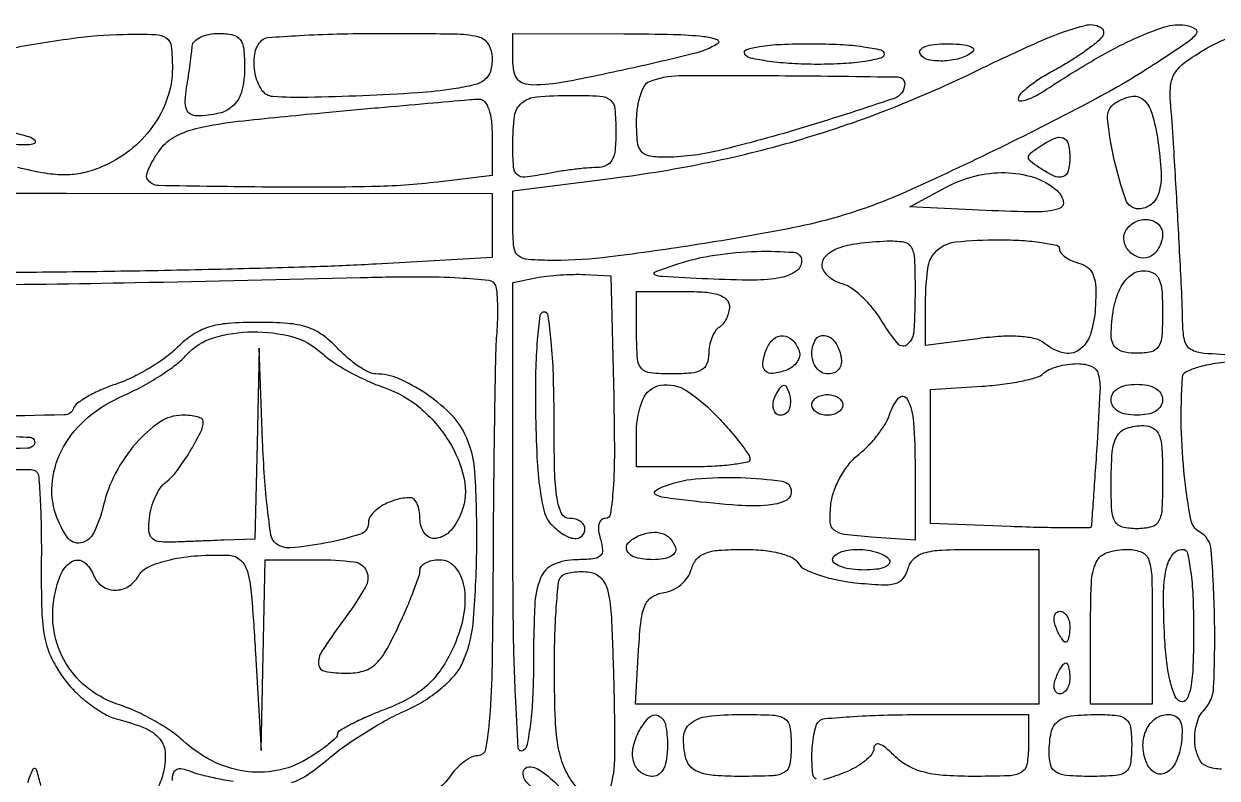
# Model space of a CAD drawing. Extents: x 24 to 1546, y 0 to 2379.
# Drawn here: x 516.6 to 632.3, y 1405.8 to 1478.9 of the extents above; entities that cross this region are included whole.
import ezdxf

# ---------------------------------------------------------------- set-up
doc = ezdxf.new("R2010")
doc.units = 0
doc.header["$MEASUREMENT"] = 0
doc.layers.get('0').update_dxf_attribs({"linetype": 'CONTINUOUS'})

msp = doc.modelspace()

# ---------------------------------------------------------------- linework, layer by layer
for points in [[(339.46395, 1554.999339, -0.000003), (282.698834, 1555.153426, -0.227171)], [(465.537864, 1516.025958, 0.00052), (514.769083, 1516.135333, 0.000015), (559.321584, 1516.282001, 0.198049), (559.82472, 1516.491386, 0.666901), (559.738404, 1516.700818, 0.000016), (515.705282, 1516.855093, 0.000528), (466.942902, 1516.972909, 0.000315)], [(445.314506, 1439.265567, -0.000074), (500.206797, 1439.149419, -0.003308)], [(514.770833, 1476.450173, -0.013665), (521.215364, 1477.512848, -0.029087), (526.25, 1477.906034, -0.0103), (529.358778, 1477.903485, -0.146449), (530.404098, 1477.566045, -0.218684), (530.886942, 1476.755264, -0.026641), (531, 1474.634859, -0.083422), (530.509455, 1471.715168, -0.07318), (529.082661, 1468.967958, -0.070471), (526.864364, 1466.661085, -0.067995), (524.066884, 1465.027704, -0.042775), (522.325093, 1464.47513, -0.054395), (520.650531, 1464.285057, -0.043321), (518.698134, 1464.445999, -0.016655), (516.029907, 1464.992825, -0.017239)], [(634.25, 1446.815018, -0.009804), (630.987826, 1446.994057, -0.108255), (629.742004, 1447.365972, -0.211193), (629.152854, 1448.142975, -0.053676), (628.950547, 1449.75, 0.007989), (628.828455, 1453.343917, 0.001282), (628.460061, 1460.354483, 0.001383), (628.053304, 1467.380413, 0.006352), (627.754409, 1471.450902, -0.056678), (627.799396, 1473.102363, -0.120759), (628.271154, 1474.280676, -0.087453), (629.349895, 1475.337546, -0.020535), (631.5, 1476.684452, -0.066435), (634.773326, 1478.014282, -0.043654)], [(515.749754, 1467.275306, 0.034527), (516.976051, 1467.231468, 0.077664), (517.628118, 1467.355732, 0.544414), (517.688643, 1467.613784, 0.130553), (517.09909, 1467.970754, 0.015217), (515.594518, 1468.361963, 0.017442)], [(302.225653, 1186.047247, -0.000033), (424.8983, 1186.005815, -0.00004), (547.358432, 1185.946715, -0.198766), (549.570127, 1185.029873, 0.173075), (550.291384, 1184.687988, 0.041462), (551.637301, 1184.66509, 0.032602), (553.458309, 1184.905106, 0.015424), (555.767481, 1185.438663, -0.015869), (557.807001, 1185.908001, -0.024071), (559.607074, 1186.173274, -0.020949), (561.040309, 1186.254036, -0.263779), (561.498073, 1186.003118, -0.135735), (561.786806, 1185.013027, -0.000274), (562.006269, 1168.617677, -0.002149), (562.133706, 1153.69362, -0.00668)], [(493.759668, 1435.890846, -0.000061), (517.300762, 1435.72531, -0.197054), (517.829074, 1435.504259, -0.180453), (518.041933, 1435.038084, -0.00466), (518.186593, 1432.705997, -0.009303), (518.28117, 1429.927433, -0.006151), (518.291127, 1426.733292, 0.009223), (518.334328, 1422.068699, 0.042539), (518.637897, 1419.387306, 0.065872), (519.319066, 1417.394173, 0.045902), (520.568429, 1415.368278, 0.039829), (521.673682, 1414.118135, 0.031629), (523.047902, 1412.951264, 0.03258), (524.46945, 1412.028814, 0.066237), (525.705082, 1411.537884, -0.034861), (528.353448, 1410.673162, -0.125041), (529.775583, 1409.627346, -0.1647), (530.311034, 1408.21106, -0.07382), (530.085028, 1406.208534, -0.060573), (529.481154, 1404.699945, -0.151739)], [(500.50515, 1462.578661, 0.001588), (520.748784, 1462.509633), (561.997568, 1462.5), (561.998784, 1459.385936), (562, 1456.271872), (550.75, 1455.645005, -0.006007), (544.942787, 1455.391354, -0.0019), (536.26875, 1455.149824, -0.001897), (526.593601, 1454.953923, -0.002107), (517.25, 1454.839563, 0.002815), (508.71831, 1454.723051, 0.004691)], [(536.964378, 1344.75, -0.007776), (537.04848, 1348.514513, -0.158293), (537.436324, 1349.570881, -0.329465), (538.237721, 1349.791309, -0.030831), (540.213208, 1348.885894, 0.137609), (542.642006, 1348.348128, 0.052712), (546.088408, 1348.907592, 0.045261), (550.043211, 1350.381377, 0.034371), (554.070129, 1352.665107, -0.030398), (555.680958, 1353.595608, -0.029854), (557.402314, 1354.33021, -0.031258), (558.985756, 1354.787546, -0.090865), (560.119559, 1354.83002), (562.398891, 1354.5), (562.25368, 1296, 0.000011), (562.194109, 1271.777433, 0.000011), (562.135194, 1247.372216, 0.000011), (562.084427, 1225.948068, 0.000042)], [(510.146974, 1453.631503, 0.003198), (527.400357, 1453.853676, 0.001602), (549.206282, 1454.343868, -0.005525), (554.869543, 1454.426726, -0.015357), (558.847452, 1454.318774, -0.013183), (561.679007, 1454.079775, -0.284782), (562.309251, 1453.585118, -0.067498), (562.447366, 1452.954729, -0.013158), (562.510968, 1451.790628, -0.013757), (562.512003, 1450.419539, -0.012348), (562.438898, 1449, 0.013864), (562.329771, 1446.748125, 0.001208), (562.225059, 1441.020313, 0.001587), (562.138344, 1434.186352, 0.001233), (562.085929, 1426.75, -0.002641), (561.988154, 1416.839598, -0.015694), (561.747287, 1411.667189, -0.023342), (561.366499, 1408.626805, -0.364894), (560.621972, 1408, 0.114819), (559.996018, 1407.854337, 0.046662), (559.245723, 1407.393782, 0.042951), (558.498817, 1406.725853, 0.042175), (557.871972, 1405.936278, -0.116339), (556.667773, 1404.808934, -0.087991)], [(511.641631, 1439.047881, -0.009106), (517.215684, 1438.859928, -0.570059), (517.589984, 1438.145597, -0.257329), (516.969039, 1437.795413, -0.000128), (493.561069, 1437.572843, -0.001643)], [(542.552686, 1405.39735, 0.0735), (544.103801, 1406.160383, 0.025452), (546.087893, 1407.683772, -0.023163), (547.6935, 1408.928281, -0.013738), (549.71237, 1410.267147, -0.013733), (551.804124, 1411.494548, -0.022929), (553.63507, 1412.395601, 0.035464), (555.352755, 1413.295037, 0.033793), (556.955544, 1414.441298, 0.035819), (558.25866, 1415.679846, 0.072447), (559.049906, 1416.850048, 0.091037), (560.143941, 1420.828864, 0.018574), (560.507646, 1428.153023, 0.018035), (560.33502, 1435.469067, 0.101081), (559.329142, 1439.233073, 0.084089), (557.880518, 1441.218259, 0.045581), (555.52677, 1443.127578, 0.045834), (552.923214, 1444.545923, 0.102158), (550.723974, 1445, -0.117358), (550.039904, 1445.162804, -0.030992), (549.062726, 1445.734375, -0.029692), (548.000156, 1446.543134, -0.026669), (547, 1447.5, 0.047884), (545.541645, 1448.781432, 0.078166), (544.076273, 1449.52432, 0.060047), (542.190598, 1449.893306, 0.018324), (539.280231, 1450, 0.018888), (536.418168, 1449.891845, 0.056194), (534.493008, 1449.525966, 0.072305), (532.979424, 1448.805173, 0.049189), (531.502454, 1447.593363, -0.039588), (530.320128, 1446.584776, -0.022111), (528.740003, 1445.542933, -0.021941), (527.038868, 1444.624996, -0.033056), (525.477898, 1443.992706, 0.023063), (524.060463, 1443.451248, 0.028147), (522.793145, 1442.811809, 0.028663), (521.813074, 1442.168464, 0.142476), (521.418796, 1441.649342, -0.305324), (520.531017, 1441.026718, -0.000842), (505.170959, 1440.761508, -0.003207)], [(632.721138, 1406.699426, -0.086332), (631.308396, 1406.967253, -0.187624), (630.569161, 1407.62951, -0.081756), (630.165335, 1408.90693, -0.046922), (630.117549, 1409.876222, -0.043046), (630.247598, 1410.866692, -0.045787), (630.523266, 1411.73293, -0.096747), (630.915335, 1412.315335, 0.187126), (631.946026, 1414.651987, 0.016235), (632.032036, 1421.27436, 0.014499), (631.709339, 1427.926092, 0.250406), (630.576641, 1429.70031, -0.224225), (629.719987, 1430.90596, -0.016669), (629.128086, 1435.008993, -0.022248), (628.812295, 1439.827237, -0.021663), (628.92122, 1444.69774, -0.267183), (629.264502, 1445.212836, -0.043808), (630.423877, 1445.666816, -0.035594), (632.106756, 1446.033434, -0.018377), (634.25, 1446.262758)], [(593.420002, 1405.716769, -0.252864), (593.072494, 1406.245054, -0.021628), (593, 1407.920197, -0.022243), (593.048974, 1409.020528, -0.02599), (593.195833, 1410.055725, -0.026309), (593.408433, 1410.90424, -0.122429), (593.666667, 1411.333333, -0.177413), (594.241448, 1411.599886, -0.004912), (597.026042, 1411.804167, -0.009526), (600.350087, 1411.951706, -0.006327), (604.166667, 1412), (614, 1412), (614, 1409, -0.041432), (613.847929, 1407.16795, -0.230406), (613.291667, 1406.386364, -0.11737), (612.082489, 1406.057336, -0.008002), (608.5, 1406, -0.018128), (605.725828, 1406.100615, -0.047059), (603.755682, 1406.431818, -0.063585), (602.259163, 1407.042779, -0.067803), (601, 1408, 0.022911), (600.150854, 1408.774699, 0.087359), (599.530785, 1409.12931, 0.260521), (599.168287, 1409.069138, 0.227979), (599, 1408.719238, -0.174496), (598.794692, 1408.148861, -0.050634), (598.11875, 1407.482064, -0.044248), (597.148294, 1406.833742, -0.034915), (596, 1406.306102, -0.013895), (594.108928, 1405.651729, -0.202439)], [(518.258041, 1405.121253, 0.005757), (517.864187, 1406.559487, 0.279304), (517.654222, 1406.754019, 0.361646), (517.430979, 1406.634517, 0.007743), (516.948622, 1405.390148, -0.189605)], [(531, 1405.606989, -0.073293), (531.102089, 1406.299691, -0.204762), (531.410632, 1406.668552, -0.168678), (531.940909, 1406.741147, -0.047768), (532.75, 1406.496513, 0.035608), (533.691037, 1406.186862, 0.010224), (535.186756, 1405.842546, 0.010233), (536.894479, 1405.522348, 0.010715)]]:
    msp.add_lwpolyline(points, format="xyb")
for points in [[(621.137351, 1477.665498, -0.052807), (620.483242, 1477.027978, -0.014381), (619.322649, 1476.166966, -0.01438), (617.941773, 1475.260758, -0.014502), (616.514907, 1474.438094, 0.018252), (615.168574, 1473.648352, 0.025572), (614.032504, 1472.840498, 0.023917), (613.191744, 1472.10741, 0.204241), (613, 1471.657586, 0.423204), (613.208035, 1471.455821, 0.073716), (613.807812, 1471.563576, 0.043282), (614.694273, 1471.950378, 0.021296), (615.75, 1472.583978, -0.013014), (620.31532, 1475.427746, -0.024768), (624.14882, 1477.431022, -0.029427), (627.222071, 1478.634276, -0.117038), (629.226892, 1478.797678, -0.102371), (630.146955, 1478.455849, -0.440229), (630.240512, 1477.946468, -0.080836), (629.350397, 1477.097536, -0.005783), (626.5, 1475.193851, -0.022424), (620.25836, 1471.516386, -0.008341), (611.179937, 1466.89451, -0.007914), (602.125664, 1462.649676, -0.03113), (596.360527, 1460.477514, -0.027158), (590.735119, 1459.078299, -0.008215), (582.063842, 1457.562556, -0.008001), (573.404466, 1456.336778, -0.031165), (568.006582, 1456, -0.015714), (565.498347, 1456.078846, -0.160717), (564.54665, 1456.460686, -0.195055), (564.103877, 1457.300369, -0.025001), (564, 1459.376527), (564, 1462.753053), (573.743291, 1463.979447, 0.019417), (583.111368, 1465.530127, 0.021359), (592.033482, 1467.766355, 0.021502), (600.677874, 1470.739727, 0.020247), (609.21391, 1474.498325, -0.010832), (615.366035, 1477.34669, -0.038096), (619.481813, 1478.783103, -0.193397), (620.960539, 1478.601127, -0.470474)], [(538, 1474.606989, -0.060189), (537.740692, 1472.460695, -0.137331), (536.946227, 1471.051716, -0.137111), (535.534705, 1470.258648, -0.059915), (533.384002, 1470, -0.139082), (532.760284, 1470.176918, -0.168853), (532.378629, 1470.645549, -0.098555), (532.251178, 1471.475144, -0.029724), (532.383559, 1472.75, 0.003853), (532.562622, 1473.89453, 0.00368), (532.726925, 1475.059375, 0.003648), (532.856929, 1476.090067, 0.013122), (532.917769, 1476.75, -0.183715), (533.136357, 1477.227796, -0.082064), (533.71022, 1477.632812, -0.065035), (534.537265, 1477.907752, -0.0478), (535.5, 1478, -0.050044), (536.855285, 1477.864013, -0.186049), (537.565798, 1477.410699, -0.136666), (537.913283, 1476.496839, -0.022931)], [(562, 1475.587898, -0.067315), (561.827302, 1474.310947, -0.159409), (561.303649, 1473.520355, -0.108347), (560.259762, 1473.011229, -0.022649), (558.25, 1472.619217, -0.020237), (554.7721, 1472.246089, -0.006057), (549.447598, 1471.956711, -0.005985), (544.134914, 1471.796152, -0.021596), (540.75, 1471.880594, -0.234794), (539.675923, 1472.50899, -0.096316), (539.019329, 1474.114707, -0.087932), (538.980631, 1475.982943, -0.158994), (539.666667, 1477.333333, -0.179603), (540.249211, 1477.600487, -0.004165), (543.319792, 1477.804167, -0.008732), (546.966687, 1477.951739, -0.005745), (551.166667, 1478, -0.002882), (558.345323, 1477.95862, -0.051935), (560.62719, 1477.694336, -0.207019), (561.619814, 1476.974617, -0.134598)], [(583.852894, 1476.977483, -0.071622), (581.562938, 1476.048271, -0.00601), (575.328943, 1474.585613, -0.007322), (569.117259, 1473.301896, -0.047322), (565.934624, 1473, -0.08166), (565.041719, 1473.146807, -0.147631), (564.443462, 1473.57306, -0.120247), (564.105377, 1474.331662, -0.045006), (564, 1475.5), (564, 1478), (574.75, 1477.969591, -0.005185), (579.570747, 1477.905958, -0.021251), (582.488242, 1477.712935, -0.061943), (583.81648, 1477.398729, -0.632921)], [(600, 1476, -0.344703), (599.687125, 1475.600091, -0.022248), (598.139754, 1475.288814, -0.024479), (596.069583, 1475.070479, -0.014034), (593.559017, 1475, -0.014475), (591.046572, 1475.072748, -0.020711), (588.828525, 1475.29375, -0.017258), (587.057756, 1475.607273, -0.204655), (586.5, 1476, -0.480853), (586.652121, 1476.426169, -0.044402), (587.905081, 1476.736472, -0.028279), (589.979969, 1476.939381, -0.010235), (592.940983, 1477, -0.012454), (595.723994, 1476.930669, -0.022732), (597.985246, 1476.714584, -0.019963), (599.674969, 1476.405978, -0.350991)], [(608.640897, 1476.307564, -0.121864), (607.518769, 1475.630548, -0.06092), (605.877069, 1475.334108, -0.06292), (604.317909, 1475.441423, -0.208659), (603.49137, 1476.013964, -0.321148), (603.517539, 1476.398713, -0.130985), (603.967848, 1476.72081, -0.063631), (604.864471, 1476.933901, -0.026566), (606.10765, 1477, -0.02024), (607.299127, 1476.951749, -0.046502), (608.182386, 1476.796597, -0.103315), (608.626911, 1476.569269, -0.445846)], [(602, 1473.135858, -0.322011), (600.965818, 1471.696548, -0.007158), (592.366625, 1468.938419, -0.014794), (583.917715, 1466.632146, -0.059292), (578.605655, 1466, -0.045269), (577.170564, 1466.130197, -0.186702), (576.440658, 1466.577813, -0.141298), (576.086924, 1467.48766, -0.022519), (576, 1469.416667, -0.034139), (576.091934, 1470.761554, -0.043052), (576.367188, 1471.977851, -0.048881), (576.768737, 1472.911192, -0.172505), (577.25, 1473.337719, -0.094153), (580.117063, 1473.906301, -0.004045), (590.445466, 1473.905611, -0.001697), (601.365931, 1473.779474, -0.409843)], [(562, 1467.948557), (562, 1464.230447), (556.75, 1463.601429, -0.025002), (550.293549, 1463.153591, -0.007298), (540.332785, 1463.107145, -0.001951), (529.674356, 1463.254612, -0.255205), (528.573341, 1463.881331, -0.207352), (528.515265, 1464.279979, -0.036496), (528.771486, 1465.010802, -0.034226), (529.221601, 1465.878381, -0.024814), (529.833335, 1466.779047, -0.112331), (531.325701, 1468.038153, -0.064064), (533.553535, 1468.849223, -0.02831), (537.386395, 1469.48583, -0.003821), (545.505123, 1470.303222, -0.000561), (550.958252, 1470.80401, -0.000822), (555.756192, 1471.23125, -0.000385), (559.844255, 1471.585335, -0.01517), (560.75, 1471.635467, -0.233546), (561.270656, 1471.394213, -0.088011), (561.66805, 1470.670999, -0.056405), (561.920725, 1469.509387, -0.025379)], [(574, 1468.5, -0.023026), (573.918053, 1466.72148, -0.100265), (573.616071, 1465.716667, -0.169671), (573.041443, 1465.188973, -0.102028), (572.125, 1465, 0.022677), (571.191057, 1464.957619, 0.008415), (569.882812, 1464.816406, 0.008319), (568.458881, 1464.614301, 0.009941), (567.125, 1464.375, -0.020913), (565.183609, 1464.070507, -0.21582), (564.430723, 1464.312811, -0.194329), (564.071685, 1465.055247, -0.016643), (564, 1467.208333, -0.032255), (564.179856, 1469.99344, -0.187112), (564.871625, 1471.262964, -0.156035), (566.317552, 1471.861301, -0.020698), (569.666667, 1472, -0.013114), (572.451772, 1471.92694, -0.158037), (573.440476, 1471.548077, -0.201983), (573.896376, 1470.699042, -0.023548)], [(626.541624, 1467.570999, -0.024201), (626.849312, 1464.518456, -0.082633), (626.625297, 1462.541379, -0.155427), (625.886299, 1461.428306, -0.170706), (624.668343, 1461, -0.318489), (623.420503, 1461.884575, -0.029117), (622.311514, 1465.752122, -0.02934), (621.657344, 1469.745567, -0.281766), (622.368582, 1471.234687, -0.091671), (623.956471, 1471.893137, -0.23698), (625.1234, 1471.588801, -0.14483), (625.963973, 1470.255907, -0.031544)], [(618, 1466, -0.057336), (617.847548, 1464.6749, -0.261891), (617.343119, 1464.123975, -0.19391), (616.473764, 1464.181362, -0.032992), (615, 1465.015313, -0.02521), (614.185322, 1465.610943, -0.226004), (614, 1466, -0.226004), (614.185322, 1466.389057, -0.02521), (615, 1466.984687, -0.032992), (616.473764, 1467.818638, -0.19391), (617.343119, 1467.876025, -0.261891), (617.847548, 1467.3251, -0.057336)], [(616.643682, 1462.880755, -0.153197), (617.367102, 1461.762099, -0.40799), (616.950433, 1461.007907, -0.075773), (614.771565, 1460.70074, -0.008869), (609.848401, 1460.843263), (602.5, 1461.186527), (606, 1463.091623, -0.063816), (608.790605, 1464.177228, -0.065934), (611.73356, 1464.507833, -0.070796), (614.466274, 1464.063564, -0.097862)], [(627, 1458.559017, -0.066731), (626.919427, 1457.957989, -0.052216), (626.680655, 1457.343957, -0.053447), (626.328935, 1456.809446, -0.082294), (625.912868, 1456.446149, -0.19208), (624.861629, 1456.261325, -0.145999), (623.822746, 1456.822746, -0.145999), (623.261325, 1457.861629, -0.19208), (623.446149, 1458.912868, -0.141953), (624.363694, 1459.742628, -0.13899), (625.590655, 1459.962058, -0.167006), (626.596601, 1459.500468, -0.20522)], [(603, 1453.166667, -0.01424), (602.886323, 1449.176104, -0.190628), (602.281935, 1447.87101, -0.43377), (601.34724, 1447.925456, -0.036937), (599.786702, 1450.110343, 0.034478), (598.920714, 1451.33548, 0.032813), (597.881158, 1452.451729, 0.034543), (596.830059, 1453.312715, 0.090612), (595.949778, 1453.723384, -0.059174), (595.204235, 1454.015978, -0.064782), (594.572747, 1454.468312, -0.073454), (594.145255, 1455.004383, -0.132401), (594, 1455.543307, -0.204904), (594.400646, 1456.479904, -0.101352), (595.516838, 1457.180255, -0.058719), (597.423894, 1457.649043, -0.020398), (600.25, 1457.883999, -0.046223), (601.875303, 1457.802301, -0.22898), (602.613759, 1457.304859, -0.12238), (602.938401, 1456.193661, -0.010174)], [(617, 1457.116631, 0.172458), (617.132788, 1456.743095, 0.063062), (617.544595, 1456.350337, 0.053108), (618.144475, 1455.999137, 0.041964), (618.853942, 1455.748446, -0.104063), (619.747741, 1455.302094, -0.137082), (620.280451, 1454.568072, -0.083043), (620.51029, 1453.37055, -0.021007), (620.474308, 1451.381815, -0.062601), (619.991899, 1448.805995, -0.165104), (618.889415, 1447.317283, -0.218371), (617.343407, 1447.042158, -0.110154), (615.543384, 1447.963995, 0.115995), (614.650062, 1448.408557, 0.040171), (613.216855, 1448.625912, 0.03254), (611.355361, 1448.635506, 0.017997), (609.091423, 1448.41774), (604, 1447.742339), (604, 1451.289382, -0.028687), (604.223728, 1455.185677, -0.176644), (605.108978, 1456.952871, -0.16603), (606.957119, 1457.795241, -0.024655), (611.106989, 1458, -0.014084), (613.366199, 1457.936348, -0.023119), (615.268928, 1457.74051, -0.019454), (616.723401, 1457.464259, -0.349298)], [(592, 1455.968615, -0.246594), (591.468962, 1454.957347, -0.103449), (590.008478, 1454.344079, -0.048453), (587.353043, 1454.092245, -0.011438), (582.894673, 1454.204401, -0.001518), (578.491493, 1454.42943, -0.103719), (577.774452, 1454.62079, -0.656085), (577.790455, 1454.896487, -0.008265), (580, 1455.665685, -0.042456), (583.583673, 1456.518445, -0.030888), (587.667539, 1456.874618, -0.024909), (591.2405, 1456.786815, -0.392593)], [(573.781735, 1442.75, -0.005648), (573.84917, 1437.430642, -0.01771), (573.72754, 1433.858504, -0.017869), (573.472304, 1431.440982, -0.373515), (572.964348, 1431, 0.195106), (572.579579, 1430.843917, 0.143963), (572.351172, 1430.439474, 0.090484), (572.320739, 1429.801343, 0.043655), (572.5, 1429, -0.055142), (572.711893, 1427.939232, -0.241413), (572.478134, 1427.365291, -0.157112), (571.776104, 1427.069647, -0.021731), (570.174376, 1427, 0.104221), (567.951139, 1426.531496, 0.196927), (566.700898, 1425.233176, 0.084226), (566.125744, 1422.529452, 0.010387), (566, 1416.47723, -0.012678), (565.927359, 1413.612773, -0.018502), (565.70625, 1411.09825, -0.014233), (565.394193, 1409.076896, -0.211989), (565, 1408.5, -0.566531), (564.529999, 1408.743088, -0.004479), (564.254154, 1413.8819, -0.008271), (564.058062, 1420.851118, -0.002897), (564, 1430.871432), (564, 1453.860898), (566.25, 1454.314862, -0.021216), (567.291731, 1454.479412, -0.011767), (568.573437, 1454.59599, -0.011718), (569.879217, 1454.653138, -0.018506), (571, 1454.634413), (573.5, 1454.5)], [(627, 1451, -0.016149), (626.925001, 1448.678456, -0.124134), (626.59375, 1447.65, -0.201266), (625.888366, 1447.151756, -0.05449), (624.5, 1447, -0.045227), (623.375802, 1447.101896, -0.108553), (622.608498, 1447.423635, -0.141101), (622.166673, 1447.973203, -0.101495), (622.013655, 1448.75, -0.040481), (622.240058, 1451.295151, -0.072925), (622.888214, 1453.282714, -0.102325), (623.878911, 1454.54673, -0.177348), (625.116631, 1455, -0.109314), (626.05675, 1454.791978, -0.175576), (626.632289, 1454.219037, -0.09241), (626.924943, 1453.099822, -0.017867)], [(585, 1451.559017, -0.061875), (584.925833, 1450.961978, -0.051278), (584.70625, 1450.359775, -0.053305), (584.382836, 1449.842344, -0.08825), (584, 1449.5, 0.111412), (583.616444, 1449.123976, 0.050262), (583.29375, 1448.49335, 0.046318), (583.074077, 1447.729296, 0.046881), (583, 1446.940983, -0.09416), (582.817287, 1445.979356, -0.173954), (582.299197, 1445.388642, -0.104224), (581.30331, 1445.082057, -0.02274), (579.5, 1445, -0.022778), (577.324962, 1445.099137, -0.192545), (576.46875, 1445.535714, -0.165362), (576.079836, 1446.478972, -0.01583), (576, 1449), (576, 1453), (580.5, 1453, -0.017152), (582.627218, 1452.927008, -0.060399), (583.969283, 1452.669945, -0.115956), (584.72166, 1452.218149, -0.202485)], [(566.205597, 1441.400179, 0.008372), (566.344909, 1436.90816, 0.022776), (566.64133, 1433.740005, 0.030275), (567.085732, 1431.540547, 0.132136), (567.742678, 1430.400179, 0.050732), (568.91681, 1429.442871, 0.115611), (569.983786, 1429.050439, 0.224825), (570.694576, 1429.286029, 0.20491), (571, 1430, 0.148195), (570.884432, 1430.381354, 0.098894), (570.559375, 1430.70625, 0.082425), (570.073457, 1430.925306, 0.064853), (569.5, 1431, -0.286822), (568.73421, 1431.47867, -0.076301), (568.2875, 1432.916667, -0.032071), (568.055242, 1435.649956, -0.005163), (568, 1441, 0.008373), (567.933632, 1444.96307, 0.015695), (567.725859, 1448.161076, 0.010169), (567.434136, 1450.651527, 0.374649), (567.034348, 1451, 0.376036), (566.63632, 1450.651354, 0.011492), (566.378781, 1448.300122, 0.016562), (566.216371, 1445.238376, 0.008534)], [(545.479956, 1447.01883, 0.043501), (546.566551, 1446.162838, 0.019313), (548.131293, 1445.221321, 0.018944), (549.875409, 1444.345943, 0.024267), (551.544407, 1443.681719, -0.093226), (555.021548, 1441.708567, -0.078446), (557.792997, 1438.498234, -0.084756), (559.277729, 1434.84978, -0.146202), (559.040669, 1431.606967, -0.087731), (557.982151, 1429.834404, -0.178962), (556.582004, 1429.063536, -0.282682), (555.466797, 1429.537522, -0.155721), (555, 1431, 0.043961), (554.932556, 1431.765613, 0.063754), (554.730275, 1432.4125, 0.083526), (554.43274, 1432.850156, 0.20455), (554.081787, 1433, 0.069512), (552.644177, 1432.799166, 0.067156), (551.298283, 1432.211454, 0.07707), (550.327424, 1431.394272, 0.181272), (550, 1430.520819, -0.326352), (549.24251, 1429.483884, -0.028507), (545.89444, 1428.621921, -0.029965), (542.418007, 1428.149495, -0.21852), (540.88023, 1428.71977, -0.161738), (540.551593, 1429.375318, -0.007212), (540.21961, 1431.922982, -0.011512), (539.93491, 1435.004359, -0.007917), (539.748105, 1438.507531), (539.41127, 1447.5), (539.205635, 1438.25), (539, 1429), (536, 1428.888889, 0.000051), (534.687019, 1428.840125, 0.000037), (533.220312, 1428.785395, 0.000037), (531.824306, 1428.733096, 0.00008), (530.75, 1428.692596, -0.048879), (529.613741, 1428.760672, -0.180733), (528.998879, 1429.108751, -0.164454), (528.729257, 1429.799643, -0.038928), (528.769063, 1431.053707, -0.043098), (528.969255, 1432.06362, -0.037426), (529.346132, 1433.075152, -0.039211), (529.830965, 1433.942227, -0.083533), (530.355721, 1434.5, 0.070573), (531.406871, 1435.561132, 0.022261), (532.661401, 1437.413718, 0.019899), (533.734422, 1439.327815, 0.118334), (534, 1440.434259, 0.282405), (533.865956, 1440.652656, 0.050116), (533.398474, 1440.833813, 0.041299), (532.736931, 1440.958984, 0.026118), (531.952251, 1441, 0.151184), (529.774588, 1440.32614, 0.063822), (527.464133, 1438.268173, 0.058024), (525.491044, 1435.38253, 0.062983), (524.299494, 1432.197861, -0.054516), (523.372558, 1429.587022, -0.24036), (522.111144, 1428.630181, -0.29415), (520.806263, 1429.174177, -0.070592), (519.708085, 1431.375745, -0.110708), (519.372851, 1434.675962, -0.099538), (520.447971, 1437.945314, -0.089954), (522.833429, 1440.803107, -0.072188), (526.250965, 1442.906363, 0.022425), (528.017433, 1443.76491, 0.018751), (529.811436, 1444.827517, 0.01916), (531.379763, 1445.924957, 0.048071), (532.404988, 1446.870412, -0.138087), (534.972566, 1448.503758, -0.070311), (538.783799, 1449.086564, -0.069403), (542.672765, 1448.589069, -0.122703)], [(591.770658, 1447.188026, -0.13552), (591.796894, 1446.68734, -0.095236), (591.57237, 1446.166407, -0.082578), (591.131914, 1445.704496, -0.069607), (590.54003, 1445.376987, -0.056216), (589.223835, 1445.035162, -0.241491), (588.481819, 1445.291086, -0.233725), (588.241507, 1446.052934, -0.053239), (588.599669, 1447.399136, -0.120117), (589.276537, 1448.376937, -0.200808), (590.208525, 1448.696028, -0.189708), (591.130739, 1448.260248, -0.108586)], [(595.823324, 1446.667134, -0.083236), (595.840365, 1445.99829, -0.126354), (595.619304, 1445.46353, -0.133817), (595.179808, 1445.121465, -0.099154), (594.573324, 1445, -0.12024), (593.945354, 1445.15323, -0.111791), (593.438799, 1445.58104, -0.09567), (593.111401, 1446.248452, -0.066422), (593, 1447.083333, -0.14074), (593.357221, 1448.327282, -0.297834), (594.229205, 1448.729914, -0.210781), (595.230213, 1448.099763, -0.100818)], [(620.638727, 1438.25, -0.000591), (620.441197, 1435.258199, -0.000931), (620.263835, 1432.690769, -0.000212), (620.103075, 1430.438579, -0.039384), (620.06812, 1430.207936, -0.347014), (619.924845, 1430.093576, -0.001402), (617.743448, 1430.087459, -0.005861), (615.226395, 1430.116963, -0.003556), (612.25, 1430.207936), (604.5, 1430.5), (604.5, 1437), (604.5, 1443.5), (609.5, 1443.809995, 0.016164), (611.484039, 1443.997537, 0.020128), (613.310313, 1444.305056, 0.018808), (614.79678, 1444.676207, 0.1251), (615.45, 1445.059995, -0.090957), (615.979717, 1445.42138, -0.035369), (616.817304, 1445.723874, -0.033559), (617.793347, 1445.930656, -0.035434), (618.770608, 1446, -0.097691), (620.124314, 1445.732961, -0.240675), (620.765189, 1444.985691, -0.071171), (620.923611, 1443.313071, -0.004269)], [(583.944687, 1440.75, -0.010623), (585.111839, 1439.45044, -0.014742), (586.097325, 1438.234375, -0.011185), (586.855069, 1437.193343, -0.151302), (586.995373, 1436.75, -0.358047), (586.755252, 1436.453962, -0.016507), (585.383016, 1436.220313, -0.021107), (583.608299, 1436.054011, -0.012807), (581.5, 1436), (576, 1436), (576, 1439.416667, -0.096918), (576.610015, 1442.534157, -0.260155), (578.314476, 1443.8993, -0.190535), (580.866944, 1443.354514, -0.0578)], [(590.604167, 1441.270833, -0.198339), (589.941134, 1440.995338, -0.274516), (589.399603, 1441.315272, -0.160291), (589.239822, 1442.176395, -0.105175), (589.582949, 1443.134215, -0.024362), (590.012891, 1443.759582, -0.233206), (590.294341, 1443.899578, -0.286646), (590.536207, 1443.749629, -0.033951), (590.787251, 1443.138246, -0.052621), (590.903448, 1442.610215, -0.052345), (590.907167, 1442.068604, -0.057227), (590.805016, 1441.594136, -0.115259)], [(627, 1442.5, -0.140575), (626.822179, 1441.88002, -0.118484), (626.333333, 1441.4, -0.088208), (625.543379, 1441.09863, -0.04716), (624.5, 1441, -0.04716), (623.456621, 1441.09863, -0.088208), (622.666667, 1441.4, -0.118484), (622.177821, 1441.88002, -0.140575), (622, 1442.5, -0.140575), (622.177821, 1443.11998, -0.118484), (622.666667, 1443.6, -0.088208), (623.456621, 1443.90137, -0.04716), (624.5, 1444, -0.04716), (625.543379, 1443.90137, -0.088208), (626.333333, 1443.6, -0.118484), (626.822179, 1443.11998, -0.140575)], [(596, 1442, -0.148195), (595.884432, 1441.618646, -0.098894), (595.559375, 1441.29375, -0.082425), (595.073457, 1441.074694, -0.064853), (594.5, 1441, -0.064853), (593.926543, 1441.074694, -0.082425), (593.440625, 1441.29375, -0.098894), (593.115568, 1441.618646, -0.148195), (593, 1442, -0.148195), (593.115568, 1442.381354, -0.098894), (593.440625, 1442.70625, -0.082425), (593.926543, 1442.925306, -0.064853), (594.5, 1443, -0.064853), (595.073457, 1442.925306, -0.082425), (595.559375, 1442.70625, -0.098894), (595.884432, 1442.381354, -0.148195)], [(603, 1435.942502), (603, 1428.885004), (598.75, 1429.192502, -0.013251), (596.123259, 1429.452679, -0.142753), (595.153209, 1429.872929, -0.216484), (594.764675, 1430.673165, -0.035734), (594.845289, 1432.431034, -0.059909), (595.148891, 1433.688317, -0.039137), (595.77817, 1435.043061, -0.039081), (596.612711, 1436.286238, -0.058807), (597.53618, 1437.20712, 0.03366), (598.48012, 1438.058368, 0.027096), (599.376796, 1439.090024, 0.027863), (600.102519, 1440.138116, 0.060719), (600.508279, 1441.026085, -0.098643), (601.41922, 1442.677884, -0.541515), (602.244692, 1442.576298, -0.097021), (602.84903, 1440.325387, -0.017218)], [(627, 1435, -0.010324), (626.93723, 1431.96031, -0.105983), (626.625, 1430.75, -0.217022), (625.919849, 1430.180083, -0.063163), (624.5, 1430, -0.05723), (623.098682, 1430.160922, -0.20762), (622.394231, 1430.683333, -0.117657), (622.070172, 1431.773091, -0.013702), (622, 1434.333333, -0.018363), (622.113784, 1437.430471, -0.109471), (622.57569, 1438.969817, -0.189426), (623.514861, 1439.739892, -0.078252), (625.166667, 1440, -0.134649), (626.095641, 1439.745209, -0.17268), (626.658333, 1439.068182, -0.075807), (626.933877, 1437.709717, -0.012199)], [(591, 1433.605787, -0.293153), (590.428173, 1432.714297, -0.08578), (588.779105, 1432.277369, -0.040983), (585.849116, 1432.259958, -0.009807), (581, 1432.724901, -0.007095), (578.680178, 1433.026751, -0.086363), (577.831166, 1433.304227, -0.534045), (577.797555, 1433.633912, -0.077125), (578.5, 1434.052523, -0.072875), (581.708624, 1434.830884, -0.032065), (586.086295, 1434.955178, -0.025547), (590.131495, 1434.603139, -0.374379)], [(579.770833, 1428.1875, -0.206343), (579.730167, 1427.711485, -0.146345), (579.347269, 1427.326613, -0.086414), (578.610835, 1427.078521, -0.038154), (577.583333, 1427, -0.0607), (575.938054, 1427.200476, -0.205092), (575.092635, 1427.839276, -0.334991), (575.193609, 1428.627946, -0.104495), (576.25, 1429.333333, -0.063931), (577.456004, 1429.644899, -0.110386), (578.482895, 1429.547307, -0.128789), (579.265195, 1429.044994, -0.105913)], [(591.70031, 1426.641268, 0.147037), (592.303031, 1426.083309, 0.031427), (593.63629, 1425.532092, 0.030311), (595.322229, 1425.068038, 0.024841), (597.167911, 1424.773358, 0.013147), (599.741755, 1424.560899, 0.07859), (601.076743, 1424.695911, 0.158712), (601.847445, 1425.192572, 0.107353), (602.324291, 1426.13209, -0.135329), (602.876083, 1427.085171, -0.125771), (603.853046, 1427.653326, -0.058886), (605.589696, 1427.931592, -0.010312), (608.90638, 1428), (615, 1428), (615, 1420.5), (615, 1413), (595.44774, 1413), (575.895481, 1413), (576.19774, 1418.25, -0.012731), (576.439507, 1421.157229, -0.076881), (576.830325, 1422.615256, -0.152917), (577.516561, 1423.399519, -0.102074), (578.648063, 1423.806193, 0.077433), (579.507264, 1424.068352, 0.063097), (580.314451, 1424.593435, 0.064351), (580.949966, 1425.290121, 0.089037), (581.304444, 1426.056193, -0.107213), (581.794333, 1427.022069, -0.130868), (582.611891, 1427.615088, -0.074802), (583.981719, 1427.918471, -0.017159), (586.35669, 1428, -0.02356), (588.27997, 1427.909325, -0.038713), (589.884452, 1427.631247, -0.047039), (591.081838, 1427.203637, -0.151601)], [(600.5, 1427, -0.297719), (600.490145, 1426.608231, -0.145541), (600.083987, 1426.281216, -0.069343), (599.243706, 1426.066344, -0.027979), (598.059017, 1426, -0.031003), (596.887118, 1426.072735, -0.048032), (595.898586, 1426.29375, -0.061379), (595.212425, 1426.615572, -0.257909), (595, 1427, -0.222681), (595.179376, 1427.382793, -0.076538), (595.717039, 1427.70625, -0.058208), (596.50628, 1427.92683, -0.039081), (597.440983, 1428, -0.037634), (598.42066, 1427.926158, -0.041396), (599.346475, 1427.70625, -0.045439), (600.093337, 1427.384508, -0.130646)], [(626, 1420.5), (626, 1413), (623, 1413), (620, 1413), (620, 1419.833333, -0.00964), (620.094814, 1424.750854, -0.096157), (620.562715, 1426.74668, -0.214372), (621.620397, 1427.686457, -0.076169), (623.666667, 1428, -0.105188), (624.985071, 1427.719536, -0.215749), (625.672222, 1426.946429, -0.070286), (625.950418, 1425.23646, -0.005234)], [(630, 1420.416667, -0.007925), (629.941887, 1416.750659, -0.035234), (629.722385, 1414.609109, -0.078331), (629.337977, 1413.482873, -0.366208), (628.75, 1413.245671, -0.218931), (628.211341, 1413.747174, -0.036332), (627.757687, 1415.128082, -0.031408), (627.403458, 1417.05304, -0.016726), (627.195978, 1419.467033, -0.013169), (627.089716, 1423.560607, -0.051155), (627.349153, 1426.080233, -0.10507), (627.967595, 1427.486958, -0.241334), (628.968615, 1428, -0.350754), (629.402202, 1427.653164, -0.021561), (629.715998, 1425.911856, -0.022796), (629.931968, 1423.507773, -0.011003)], [(539.058584, 1417.920459), (539.617168, 1408.5), (539.808584, 1417.75), (540, 1427), (545, 1427, -0.028912), (548.62396, 1426.790275, -0.271487), (549.821754, 1425.8876, -0.238692), (549.704262, 1424.298997, -0.023302), (547.5, 1421, 0.013062), (545.495605, 1418.129153, 0.166823), (545.171881, 1416.875919, 0.340911), (545.793781, 1416.187848, 0.044719), (547.889873, 1416, 0.063861), (549.492796, 1416.205566, 0.119695), (550.637159, 1416.820893, 0.081485), (551.641402, 1418.071484, 0.018642), (552.889873, 1420.489102, 0.00799), (553.697965, 1422.282115, 0.010277), (554.38015, 1423.956481, 0.008311), (554.896137, 1425.371261, 0.083468), (555, 1425.989102, -0.180085), (555.143623, 1426.374934, -0.091629), (555.553255, 1426.703049, -0.071614), (556.162788, 1426.925281, -0.051704), (556.883423, 1427, -0.237861), (558.483889, 1426.192961, -0.131354), (559.30654, 1424.106078, -0.08761), (559.124374, 1421.098176, -0.05919), (557.931829, 1417.866373, -0.041315), (556.791202, 1416.023905, -0.058204), (555.470967, 1414.615761, -0.054083), (553.78588, 1413.479506, -0.030109), (551.527163, 1412.457223, 0.011699), (549.792171, 1411.747684, 0.017994), (548.329854, 1411.045653, 0.012731), (547.18707, 1410.407879, 0.265032), (547, 1410.07975, -0.208341), (546.850681, 1409.736951, -0.017872), (546.110442, 1409.096247, -0.021234), (545.131832, 1408.374837, -0.014806), (543.971717, 1407.642364, -0.087146), (541.081434, 1406.555405, -0.084842), (537.965552, 1406.503739, -0.080047), (534.858725, 1407.507349, -0.066568), (532, 1409.484781, 0.035991), (530.787486, 1410.437798, 0.020277), (529.194769, 1411.422288, 0.020154), (527.498326, 1412.289974, 0.030957), (525.960915, 1412.887318, -0.085831), (522.905291, 1414.47786, -0.094409), (520.678454, 1416.959385, -0.094904), (519.527745, 1420.074407, -0.08774), (519.563273, 1423.48558, -0.058179), (520.250349, 1425.693627, -0.167869), (521.328289, 1426.849475, -0.2983), (522.448161, 1426.745965, -0.133899), (523.361626, 1425.5, 0.147495), (524.168438, 1424.4589, 0.150787), (525.409098, 1424.048703, 0.142453), (526.71957, 1424.40154, 0.128158), (527.70031, 1425.41324, -0.163576), (528.71393, 1426.323235, -0.045607), (530.768982, 1426.995488, -0.039407), (533.449, 1427.390196, -0.027658), (536.5, 1427.427273, -0.179861), (537.59713, 1426.96462, -0.139115), (538.268643, 1425.842733, -0.046105), (538.673995, 1423.491991, -0.004846)], [(573.786785, 1415.086785, -0.009849), (573.845508, 1407.593439, -0.086167), (573.240521, 1404.338479, -0.413601), (571.965985, 1403.752767, -0.131475), (570.073188, 1405.089919, -0.068292), (569.046551, 1406.734964, -0.059593), (568.441602, 1408.673299, -0.036209), (568.131924, 1411.449581, -0.008706), (568.033269, 1416.083333, -0.007728), (568.071951, 1419.423639, -0.011386), (568.217997, 1422.353537, -0.006827), (568.428016, 1424.783054, -0.173076), (568.708849, 1425.375516, -0.118669), (569.121725, 1425.628178, -0.040663), (569.809062, 1425.790312, -0.037695), (570.625458, 1425.85167, -0.035475), (571.458849, 1425.792183, -0.174438), (572.583961, 1425.195554, -0.131677), (573.229995, 1423.942328, -0.042598), (573.562051, 1421.382086, -0.004075)], [(618, 1420.5, -0.024748), (617.971531, 1419.925176, -0.039339), (617.884553, 1419.440625, -0.046727), (617.758929, 1419.096084, -0.289661), (617.606989, 1419, -0.222225), (617.420671, 1419.087111, -0.030693), (617.160341, 1419.440625, -0.030395), (616.887494, 1419.925442, -0.02136), (616.638374, 1420.5, -0.055937), (616.488865, 1421.074366, -0.100118), (616.516384, 1421.559375, -0.147206), (616.710807, 1421.877514, -0.184534), (617.031385, 1422, -0.152681), (617.400789, 1421.884506, -0.098158), (617.715469, 1421.559375, -0.08088), (617.92777, 1421.073532, -0.062722)], [(618, 1415.5, -0.062722), (617.92777, 1414.926468, -0.08088), (617.715469, 1414.440625, -0.098158), (617.400789, 1414.115494, -0.152681), (617.031385, 1414, -0.184534), (616.710807, 1414.122486, -0.147206), (616.516384, 1414.440625, -0.100118), (616.488865, 1414.925634, -0.055937), (616.638374, 1415.5, -0.02136), (616.887494, 1416.074558, -0.030395), (617.160341, 1416.559375, -0.030693), (617.420671, 1416.912889, -0.222225), (617.606989, 1417, -0.289661), (617.758929, 1416.903916, -0.046727), (617.884553, 1416.559375, -0.039339), (617.971531, 1416.074824, -0.024748)], [(579, 1409, -0.034471), (578.911506, 1407.717936, -0.075983), (578.631944, 1406.779412, -0.1147), (578.180202, 1406.208724, -0.169807), (577.583333, 1406, -0.155407), (576.454798, 1406.359446, -0.159616), (575.756625, 1407.301998, -0.123058), (575.650659, 1408.691894, -0.076711), (576.170311, 1410.25, -0.067452), (577.177709, 1411.692177, -0.32097), (578.107193, 1411.885627, -0.244107), (578.800083, 1411.02171, -0.049322)], [(591, 1409, -0.038093), (590.86148, 1407.184436, -0.220369), (590.343053, 1406.403583, -0.128206), (589.227508, 1406.063547, -0.010213), (586.116631, 1406, -0.015695), (583.634496, 1406.077936, -0.063601), (582.151625, 1406.362826, -0.115962), (581.268566, 1406.901482, -0.13542), (580.779388, 1407.75, -0.075608), (580.562726, 1409.849406, -0.215019), (581.215533, 1411.129217, -0.141421), (582.867842, 1411.81721, -0.0284), (586.083333, 1412, -0.010068), (589.219646, 1411.936839, -0.127583), (590.340278, 1411.597458, -0.220982), (590.860769, 1410.816645, -0.038265)], [(624, 1409, -0.033956), (623.879267, 1407.224263, -0.200505), (623.416667, 1406.4375, -0.14616), (622.438365, 1406.076799, -0.015744), (620, 1406, -0.016443), (617.728022, 1406.074738, -0.116094), (616.678571, 1406.395833, -0.198342), (616.16485, 1407.070032, -0.06497), (616, 1408.333333, -0.050922), (616.198305, 1410.275422, -0.177147), (616.851524, 1411.330946, -0.139682), (618.144698, 1411.860097, -0.027716), (620.666667, 1412, -0.023931), (622.602832, 1411.907277, -0.160638), (623.472222, 1411.525, -0.17984), (623.891, 1410.724721, -0.031568)], [(628.816422, 1409.327119, -0.07398), (628.301908, 1407.435146, -0.163573), (627.307921, 1406.341045, -0.277929), (626.236388, 1406.376572, -0.158577), (625.393537, 1407.416842, -0.092414), (625.096345, 1409.030756, -0.109158), (625.433941, 1410.542895, -0.128024), (626.314647, 1411.606139, -0.157371), (627.535038, 1412, -0.11555), (628.242712, 1411.834243, -0.16744), (628.689751, 1411.381298, -0.108063), (628.879784, 1410.576017, -0.033585)], [(568.996296, 1404.503943, -0.021757), (569.854495, 1403.506866, -0.034588), (570.488096, 1402.5768, -0.038209), (570.858092, 1401.815708, -0.298825), (570.781892, 1401.448559, -0.373752), (570.020491, 1401.395138, -0.014836), (567.669883, 1403.276526, -0.017329), (565.446581, 1405.303743, -0.201889), (565, 1406.364671, -0.321653), (565.369362, 1406.87943, -0.192774), (566.155273, 1406.836251, -0.069982), (567.433567, 1406.006954, -0.025348)]]:
    msp.add_lwpolyline(points, format="xyb", close=True)

doc.saveas('drawing.dxf')
